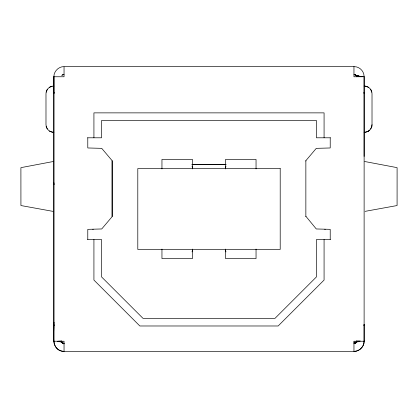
<?xml version="1.0" encoding="UTF-8"?>
<svg xmlns="http://www.w3.org/2000/svg" width="418" height="418" viewBox="0 0 418 418"><rect width="100%" height="100%" fill="white"/><g stroke="black" fill="none" stroke-linecap="round" stroke-linejoin="round"><path stroke-width="0.63" d="M53.885 76.248L53.87 93.669L54.152 92.415M87.78 239.519L87.78 229.346L101.726 228.959L112.144 216.629L112.144 160.679L101.726 148.353L87.78 147.967L87.78 137.794M112.144 160.679L112.144 216.629M330.22 239.519L330.22 229.346L316.274 228.959L305.856 216.263M364.13 156.426L364.115 76.248M364.13 340.989C364.313 346.517 359.496 351.465 353.957 351.413L64.043 351.413C58.593 351.454 53.844 346.694 53.87 341.24L53.87 76.76C53.838 71.316 58.598 66.551 64.043 66.587L353.957 66.587L356.591 66.932A10.173 10.173 0 0 1 363.785 74.127L364.13 76.76L364.115 341.752L364.13 324.331L363.848 325.565M53.87 86.04C49.716 85.821 45.896 89.499 45.985 93.669L45.985 124.695C45.896 128.864 49.705 132.548 53.87 132.323M364.13 132.323C368.295 132.548 372.104 128.864 372.015 124.695L372.015 93.669C372.104 89.504 368.295 85.815 364.13 86.04M64.043 351.413C50.05 350.827 54.235 333.167 53.87 324.331L54.105 322.388M192.468 250.325L192.045 251.913M225.532 167.675L225.955 166.087M371.754 126.67L372.015 124.695M353.957 343.7L355.755 343.042L356.502 341.24L354.804 342.938M364.13 341.24C364.162 346.684 359.402 351.449 353.957 351.413M46.132 92.179L47.271 89.431M371.868 126.184L370.729 128.932M305.856 216.629L305.856 160.679L316.274 148.353L330.22 147.967L330.22 137.794M368.201 131.304L369.778 130.092M49.376 87.325L52.13 86.186M368.624 131.038L365.133 132.287M356.502 76.76L356.162 75.486L355.227 74.556A2.545 2.545 0 0 0 354.616 74.299L356.162 75.486A2.545 2.545 0 0 1 356.502 76.76L358.926 75.883M53.305 161.51L20.905 167.649L20.926 205.546L52.882 211.351M358.257 75.606L356.413 76.102L359.632 76.374M365.118 211.351L397.084 205.546L397.1 167.644L364.695 161.51M92.723 229.346L93.266 229.247M63.384 74.592L64.043 74.519M356.413 341.898L358.984 341.678M360.306 76.437L356.497 76.63L356.115 75.412L360.306 76.437L363.665 76.76M54.335 76.76L64.043 76.76L64.043 66.932M362.594 76.76L353.957 76.76L353.957 66.587M87.566 137.794L101.553 137.794L101.553 120.499L316.447 120.499L316.447 137.794L330.434 137.794M191.878 164.493L226.122 164.493M192.066 164.603L225.934 164.603M87.566 239.519L101.553 239.519L101.553 276.899L143.008 318.354L274.992 318.354L316.447 276.899L316.447 239.519L330.434 239.519M363.665 341.24L353.957 341.24L353.957 351.068M63.384 343.7L64.043 343.7L62.517 343.188L64.043 343.784A2.545 2.545 0 0 1 61.498 341.24L61.838 342.514L62.773 343.444M57.726 341.569L61.587 341.898M353.957 74.519L356.162 75.486M365.133 86.077L368.624 87.325M52.867 132.287L49.376 131.038M324.734 229.247L325.277 229.346M61.498 341.24L64.043 343.784M353.957 341.898L354.558 342.514L353.957 343.042L355.284 342.514L355.347 343.188L354.616 343.7A2.545 2.545 0 0 0 356.502 341.24M370.729 89.431L371.868 92.179M47.271 128.932L46.132 126.184M192.045 166.087L192.468 167.675M225.955 251.913L225.532 250.325M53.87 324.331L54.152 325.585M363.859 92.441L364.13 93.669M53.87 182.676L54.147 184.604M305.856 160.679L305.856 161.045M324.075 137.794L324.075 112.87L93.925 112.87L93.925 137.794M324.075 239.519L324.075 280.06L278.153 325.983L139.847 325.983L93.925 280.06L93.925 239.519M256.046 168.919L256.046 159.42L225.532 159.42L225.532 168.919M256.046 249.081L256.046 258.58L225.532 258.58L225.532 249.081M192.468 168.919L192.468 159.42L161.954 159.42L161.954 168.919M192.468 249.081L192.468 258.58L161.954 258.58L161.954 249.081M64.043 351.068L64.043 341.24L53.87 341.24L53.87 77.011M62.245 74.958A2.545 2.545 0 0 0 61.838 75.486L63.384 74.299A2.545 2.545 0 0 0 62.773 74.556M356.502 340.989L356.387 342.002L360.316 340.989L356.502 340.989M61.498 340.989L57.684 341.24L61.613 342.002L61.498 340.989M280.206 168.564L137.794 168.564L137.794 249.436L280.206 249.436L280.206 168.564"/></g></svg>
